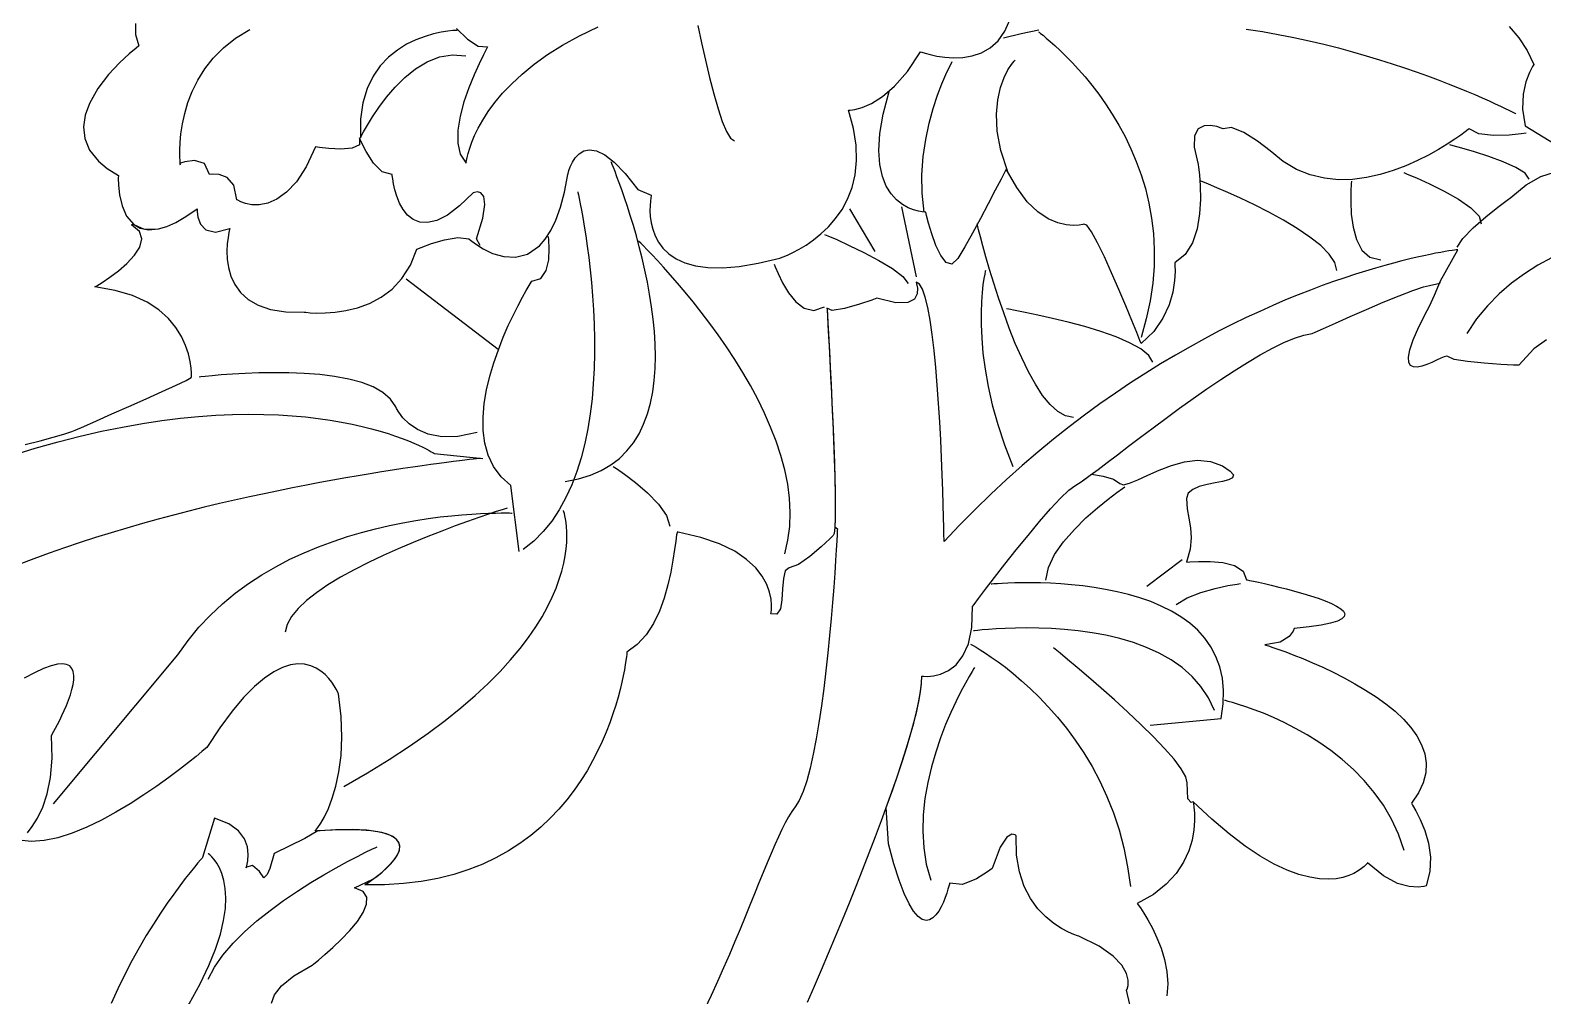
# Model space of a CAD drawing. Extents: x 61 to 149, y 52 to 245.
# Drawn here: x 104.18 to 126.54, y 166.83 to 181.11 of the extents above; entities that cross this region are included whole.
import ezdxf

# ---------------------------------------------------------------- set-up
doc = ezdxf.new("R2010")
doc.units = 0

msp = doc.modelspace()

# ---------------------------------------------------------------- linework, layer by layer
at = {"color": 250, "linetype": 'Continuous'}
for points in [[(104.105357, 174.982177), (104.325245, 175.037566), (104.518573, 175.088958), (104.67803, 175.134939), (104.7963, 175.1741), (104.842779, 175.194387), (104.9694, 175.249766), (105.156939, 175.332015), (105.386172, 175.432913), (105.637875, 175.544238), (105.892824, 175.657767), (106.131795, 175.76528), (106.335564, 175.858554), (106.484907, 175.929368), (106.5606, 175.9695), (106.561363, 175.986697), (106.56118, 176.035103), (106.556343, 176.109937), (106.543147, 176.206421), (106.517883, 176.319775), (106.476845, 176.44522), (106.416325, 176.577975), (106.332616, 176.713262), (106.222012, 176.846301), (106.080804, 176.972313), (105.905286, 177.086519), (105.691751, 177.184138), (105.436491, 177.260391), (105.1358, 177.3105), (105.165561, 177.328283), (105.24402, 177.37781), (105.354945, 177.453349), (105.482104, 177.549169), (105.609262, 177.659538), (105.720188, 177.778723), (105.798647, 177.900994), (105.828408, 178.020618), (105.793236, 178.131864), (105.6769, 178.229), (105.7047, 178.2379), (105.802837, 178.181352), (105.92593, 178.156515), (106.0768, 178.1709), (106.196344, 178.206667), (106.33085, 178.266162), (106.481181, 178.351702), (106.6482, 178.4656), (106.648124, 178.428925), (106.658689, 178.34183), (106.696088, 178.238713), (106.776511, 178.15397), (106.916151, 178.122), (107.1312, 178.1772), (107.126758, 178.160579), (107.116098, 178.113894), (107.103216, 178.041908), (107.09211, 177.949386), (107.086778, 177.841093), (107.091216, 177.721792), (107.109422, 177.596249), (107.145394, 177.469227), (107.203128, 177.345492), (107.286622, 177.229807), (107.399874, 177.126938), (107.54688, 177.041648), (107.731638, 176.978702), (107.958146, 176.942865), (108.2304, 176.9389), (108.252717, 176.93599), (108.315514, 176.930071), (108.41256, 176.925357), (108.537623, 176.926064), (108.684471, 176.936408), (108.846875, 176.960603), (109.018602, 177.002865), (109.193421, 177.06741), (109.365101, 177.158452), (109.52741, 177.280206), (109.674117, 177.436889), (109.798991, 177.632715), (109.8958, 177.8719), (109.956437, 177.896613), (110.1088, 177.952), (110.303019, 178.008489), (110.501081, 178.041378), (110.6619, 178.0246), (110.688292, 178.00211), (110.761719, 177.946547), (110.873555, 177.875773), (111.015175, 177.80765), (111.177955, 177.760039), (111.353269, 177.750803), (111.532492, 177.797803), (111.707, 177.9189), (111.793322, 178.01744), (111.874774, 178.143552), (111.950138, 178.299775), (112.018193, 178.488648), (112.07772, 178.71271), (112.1275, 178.9745), (112.130972, 178.989965), (112.142267, 179.030769), (112.162704, 179.088528), (112.193603, 179.154857), (112.236282, 179.221372), (112.292061, 179.279687), (112.362258, 179.321419), (112.448193, 179.338181), (112.551185, 179.321591), (112.672552, 179.263262), (112.813615, 179.15481), (112.975691, 178.987851), (113.1601, 178.754), (113.36, 178.6692), (113.357745, 178.658085), (113.352454, 178.626587), (113.346338, 178.577481), (113.341608, 178.513541), (113.340475, 178.437539), (113.34515, 178.35225), (113.357844, 178.260446), (113.380768, 178.164902), (113.416133, 178.068392), (113.46615, 177.973687), (113.53303, 177.883564), (113.618984, 177.800794), (113.726223, 177.728151), (113.856958, 177.668409), (114.0134, 177.624342), (114.19776, 177.598723), (114.412249, 177.594326), (114.659078, 177.613924), (114.940458, 177.660291), (115.2586, 177.7362), (115.272609, 177.741025), (115.312079, 177.755956), (115.373171, 177.781671), (115.452048, 177.818852), (115.544871, 177.868179), (115.647804, 177.930333), (115.757007, 178.005995), (115.868643, 178.095844), (115.978875, 178.200562), (116.083864, 178.32083), (116.179773, 178.457326), (116.262763, 178.610733), (116.328997, 178.781731), (116.374637, 178.971), (116.395845, 179.179221), (116.388784, 179.407074), (116.349615, 179.65524), (116.2745, 179.9244), (116.299124, 179.925392), (116.368442, 179.935527), (116.475624, 179.965538), (116.613838, 180.026163), (116.776253, 180.128135), (116.956039, 180.282192), (117.146365, 180.499069), (117.3404, 180.7895), (117.358016, 180.783248), (117.407609, 180.767529), (117.484292, 180.746894), (117.58318, 180.725899), (117.699389, 180.709096), (117.828032, 180.701039), (117.964224, 180.706281), (118.103081, 180.729376), (118.239716, 180.774877), (118.369244, 180.847337), (118.486781, 180.95131), (118.58744, 181.09135), (118.666336, 181.272009)], [(105.737075, 181.205963), (105.73725, 181.043455), (105.7822, 180.8743), (105.742834, 180.843527), (105.640037, 180.756919), (105.496763, 180.623038), (105.335963, 180.450448), (105.180591, 180.247714), (105.0536, 180.0234), (104.992604, 179.85334), (104.966768, 179.679728), (104.98466, 179.505756), (105.054848, 179.334616), (105.1859, 179.1695), (105.316262, 179.0608), (105.4824, 178.9575), (105.481305, 178.917844), (105.483953, 178.814513), (105.499243, 178.670963), (105.536075, 178.51065), (105.603347, 178.357031), (105.709959, 178.233563), (105.864811, 178.1637), (106.0768, 178.1709), (106.196344, 178.206667), (106.33085, 178.266162), (106.481181, 178.351702), (106.6482, 178.4656), (106.648124, 178.428925), (106.658689, 178.34183), (106.696088, 178.238713), (106.776511, 178.15397), (106.916151, 178.122), (107.1312, 178.1772), (107.126758, 178.160579), (107.116098, 178.113894), (107.103216, 178.041908), (107.09211, 177.949386), (107.086778, 177.841093), (107.091216, 177.721792), (107.109422, 177.596249), (107.145394, 177.469227), (107.203128, 177.345492), (107.286622, 177.229807), (107.399874, 177.126938), (107.54688, 177.041648), (107.731638, 176.978702), (107.958146, 176.942865), (108.2304, 176.9389), (108.252717, 176.93599), (108.315514, 176.930071), (108.41256, 176.925357), (108.537623, 176.926064), (108.684471, 176.936408), (108.846875, 176.960603), (109.018602, 177.002865), (109.193421, 177.06741), (109.365101, 177.158452), (109.52741, 177.280206), (109.674117, 177.436889), (109.798991, 177.632715), (109.8958, 177.8719), (109.956437, 177.896613), (110.1088, 177.952), (110.303019, 178.008489), (110.501081, 178.041378), (110.6619, 178.0246), (110.688292, 178.00211), (110.761719, 177.946547), (110.873555, 177.875773), (111.015175, 177.80765), (111.177955, 177.760039), (111.353269, 177.750803), (111.532492, 177.797803), (111.707, 177.9189), (111.793322, 178.01744), (111.874774, 178.143552), (111.950138, 178.299775), (112.018193, 178.488648), (112.07772, 178.71271), (112.1275, 178.9745), (112.130972, 178.989965), (112.142267, 179.030769), (112.162704, 179.088528), (112.193603, 179.154857), (112.236282, 179.221372), (112.292061, 179.279687), (112.362258, 179.321419), (112.448193, 179.338181), (112.551185, 179.321591), (112.672552, 179.263262), (112.813615, 179.15481), (112.975691, 178.987851), (113.1601, 178.754), (113.36, 178.6692), (113.357745, 178.658085), (113.352454, 178.626587), (113.346338, 178.577481), (113.341608, 178.513541), (113.340475, 178.437539), (113.34515, 178.35225), (113.357844, 178.260446), (113.380768, 178.164902), (113.416133, 178.068392), (113.46615, 177.973687), (113.53303, 177.883564), (113.618984, 177.800794), (113.726223, 177.728151), (113.856958, 177.668409), (114.0134, 177.624342), (114.19776, 177.598723), (114.412249, 177.594326), (114.659078, 177.613924), (114.940458, 177.660291), (115.2586, 177.7362), (115.272609, 177.741025), (115.312079, 177.755956), (115.373171, 177.781671), (115.452048, 177.818852), (115.544871, 177.868179), (115.647804, 177.930333), (115.757007, 178.005995), (115.868643, 178.095844), (115.978875, 178.200562), (116.083864, 178.32083), (116.179773, 178.457326), (116.262763, 178.610733), (116.328997, 178.781731), (116.374637, 178.971), (116.395845, 179.179221), (116.388784, 179.407074), (116.349615, 179.65524), (116.2745, 179.9244), (116.299124, 179.925392), (116.368442, 179.935527), (116.475624, 179.965538), (116.613838, 180.026163), (116.776253, 180.128135), (116.956039, 180.282192), (117.146365, 180.499069), (117.3404, 180.7895), (117.358016, 180.783248), (117.407609, 180.767529), (117.484292, 180.746894), (117.58318, 180.725899), (117.699389, 180.709096), (117.828032, 180.701039), (117.964224, 180.706281), (118.103081, 180.729376), (118.239716, 180.774877), (118.369244, 180.847337), (118.486781, 180.95131), (118.58744, 181.09135), (118.666336, 181.272009)], [(106.3984, 179.11), (106.396771, 179.125564), (106.393388, 179.170193), (106.390506, 179.240799), (106.390381, 179.334288), (106.395266, 179.447571), (106.407419, 179.577556), (106.429092, 179.721151), (106.462543, 179.875267), (106.510025, 180.036813), (106.573794, 180.202695), (106.656106, 180.369825), (106.759215, 180.535111), (106.885376, 180.695462), (107.036845, 180.847786), (107.215877, 180.988993), (107.424726, 181.115992)], [(110.4815, 181.131463), (110.641537, 180.975804), (110.80158, 180.871567), (110.9412, 180.8616), (110.924384, 180.830509), (110.879613, 180.743992), (110.815404, 180.61218), (110.740272, 180.445205), (110.662735, 180.253198), (110.591308, 180.046293), (110.534507, 179.834621), (110.50085, 179.628314), (110.498852, 179.437503), (110.53703, 179.272321), (110.6239, 179.1429), (110.625021, 179.152566), (110.629338, 179.180656), (110.63828, 179.225809), (110.653277, 179.286665), (110.675758, 179.361863), (110.707154, 179.450042), (110.748893, 179.549841), (110.802405, 179.659899), (110.86912, 179.778856), (110.950467, 179.905351), (111.047877, 180.038023), (111.162778, 180.175511), (111.296601, 180.316455), (111.450774, 180.459493), (111.626728, 180.603264), (111.825892, 180.746409), (112.049696, 180.887566), (112.299569, 181.025375), (112.576941, 181.158474)], [(114.05015, 181.176285), (114.103065, 180.921862), (114.160212, 180.662458), (114.220546, 180.407195), (114.283022, 180.1652), (114.346598, 179.945597), (114.410227, 179.75751), (114.472867, 179.610066), (114.533473, 179.512387), (114.591, 179.4736)], [(118.5652, 180.9953), (118.826921, 181.05796), (119.089188, 181.110756)], [(122.155748, 181.125159), (122.394311, 181.087276), (122.628682, 181.045306), (122.858522, 180.99966), (123.083494, 180.950751), (123.303258, 180.898993), (123.517477, 180.844796), (123.725813, 180.788575), (123.927925, 180.730741), (124.123477, 180.671707), (124.312131, 180.611885), (124.493546, 180.551689), (124.667386, 180.49153), (124.833312, 180.431821), (124.990985, 180.372974), (125.140067, 180.315403), (125.28022, 180.259519), (125.411106, 180.205735), (125.532385, 180.154464), (125.64372, 180.106118), (125.744772, 180.061109), (125.835202, 180.019851), (125.914673, 179.982755), (125.982847, 179.950235), (126.039384, 179.922703), (126.083946, 179.90057), (126.116195, 179.884251), (126.135792, 179.874156), (126.1424, 179.8707)], [(126.042772, 181.160781), (126.183969, 180.995147), (126.306004, 180.80956), (126.4063, 180.6029), (126.387134, 180.571675), (126.342137, 180.482804), (126.290062, 180.343487), (126.249663, 180.16093), (126.239691, 179.942333), (126.2789, 179.6949), (126.7245, 179.423)], [(110.4901, 181.1055), (110.473101, 181.104871), (110.42515, 181.101497), (110.350813, 181.09315), (110.254656, 181.0776), (110.141247, 181.052619), (110.015153, 181.015978), (109.88094, 180.965448), (109.743175, 180.8988), (109.606425, 180.813805), (109.475256, 180.708234), (109.354236, 180.579859), (109.247931, 180.42645), (109.160908, 180.245779), (109.097734, 180.035616), (109.062976, 179.793732), (109.0612, 179.5179), (109.072908, 179.541215), (109.107203, 179.605782), (109.162844, 179.70353), (109.238588, 179.82639), (109.333194, 179.966293), (109.445418, 180.115169), (109.574021, 180.264948), (109.717758, 180.407561), (109.875388, 180.534939), (110.04567, 180.639011), (110.22736, 180.711708), (110.419218, 180.744961), (110.62, 180.7307)], [(119.0848, 181.0835), (119.092599, 181.077719), (119.115154, 181.060482), (119.151199, 181.031946), (119.199469, 180.992266), (119.258698, 180.9416), (119.327622, 180.880106), (119.404974, 180.807938), (119.48949, 180.725255), (119.579904, 180.632214), (119.674952, 180.52897), (119.773367, 180.415682), (119.873885, 180.292505), (119.97524, 180.159596), (120.076167, 180.017113), (120.1754, 179.865212), (120.271675, 179.704051), (120.363726, 179.533785), (120.450287, 179.354571), (120.530094, 179.166567), (120.601881, 178.96993), (120.664384, 178.764815), (120.716335, 178.551381), (120.756471, 178.329783), (120.783526, 178.100178), (120.796235, 177.862725), (120.793332, 177.617578), (120.773553, 177.364895), (120.735631, 177.104834), (120.678302, 176.83755), (120.6003, 176.5632)], [(118.6302, 179.0108), (118.528011, 179.330357), (118.475181, 179.614593), (118.462618, 179.863904), (118.48123, 180.078686), (118.521925, 180.259338), (118.57561, 180.406254), (118.633192, 180.519831), (118.685579, 180.600467), (118.723679, 180.648558), (118.7384, 180.6645)], [(117.3962, 178.4154), (117.36335, 178.695464), (117.358993, 178.970856), (117.378242, 179.237825), (117.416211, 179.492619), (117.468013, 179.731486), (117.528763, 179.950675), (117.593572, 180.146435), (117.657556, 180.315015), (117.715827, 180.452663), (117.763499, 180.555627), (117.795685, 180.620156), (117.8075, 180.6425)], [(126.294, 179.5841), (126.220737, 179.57404), (126.040438, 179.556564), (125.812342, 179.550728), (125.595683, 179.575588), (125.4497, 179.6502), (125.435408, 179.638741), (125.393899, 179.606707), (125.327221, 179.557614), (125.237423, 179.49498), (125.126556, 179.422319), (124.996667, 179.343148), (124.849805, 179.260984), (124.688021, 179.179341), (124.513363, 179.101738), (124.327879, 179.031688), (124.13362, 178.97271), (123.932633, 178.928319), (123.726969, 178.90203), (123.518677, 178.897361), (123.309804, 178.917827), (123.102401, 178.966945), (122.898517, 179.048231), (122.7002, 179.1652), (122.64648, 179.211848), (122.50857, 179.325252), (122.32135, 179.4656), (122.119696, 179.593081), (121.938487, 179.667885), (121.8126, 179.6502), (121.786132, 179.660926), (121.718566, 179.682248), (121.627661, 179.697888), (121.531175, 179.691563), (121.446868, 179.646992), (121.392497, 179.547895), (121.385821, 179.377992), (121.4446, 179.121), (121.450538, 179.080531), (121.463245, 178.970376), (121.475059, 178.807411), (121.478321, 178.608513), (121.465368, 178.390558), (121.428541, 178.170422), (121.360178, 177.964983), (121.252618, 177.791117), (121.0982, 177.6657), (121.100779, 177.632625), (121.102598, 177.541669), (121.094778, 177.405234), (121.068437, 177.235725), (121.014699, 177.045544), (120.924683, 176.847094), (120.78951, 176.652778), (120.6003, 176.475), (120.583074, 176.518571), (120.535496, 176.637687), (120.463714, 176.814953), (120.373875, 177.032972), (120.272129, 177.27435), (120.164624, 177.521691), (120.057508, 177.7576), (119.956929, 177.964681), (119.869036, 178.125538), (119.799977, 178.222776), (119.7559, 178.239), (119.737219, 178.233862), (119.684378, 178.224359), (119.602184, 178.219355), (119.495439, 178.227714), (119.36895, 178.2583), (119.227521, 178.319978), (119.075956, 178.421613), (118.919062, 178.572069), (118.761641, 178.78021), (118.6085, 179.0549), (118.587569, 179.014331), (118.530358, 178.903995), (118.44524, 178.740946), (118.340588, 178.542238), (118.224774, 178.324924), (118.106173, 178.106061), (117.993158, 177.902701), (117.8941, 177.7319), (117.805245, 177.647315), (117.719188, 177.671255), (117.638718, 177.773745), (117.566625, 177.924813), (117.505698, 178.094485), (117.458725, 178.252789), (117.428496, 178.369752), (117.4178, 178.4154), (117.40417, 178.415929), (117.366486, 178.419634), (117.30956, 178.429689), (117.238202, 178.44927), (117.157222, 178.481552), (117.071432, 178.52971), (116.985642, 178.596921), (116.904662, 178.686358), (116.833304, 178.801198), (116.776378, 178.944615), (116.738694, 179.119785), (116.725064, 179.329883), (116.740298, 179.578085), (116.789206, 179.867565), (116.8766, 180.2015)], [(110.8285, 177.9228), (110.7785, 178.0246), (110.870134, 178.329225), (110.899715, 178.530002), (110.884724, 178.647702), (110.842638, 178.703092), (110.790936, 178.716943), (110.747097, 178.710022), (110.7286, 178.7031), (110.524708, 178.508554), (110.345067, 178.374833), (110.188165, 178.29491), (110.052493, 178.261758), (109.936541, 178.268352), (109.838798, 178.307665), (109.757756, 178.372671), (109.691903, 178.456343), (109.63973, 178.551655), (109.599726, 178.651581), (109.570382, 178.749095), (109.550187, 178.83717), (109.537632, 178.90878), (109.531206, 178.956899), (109.5294, 178.9745), (109.383245, 179.011406), (109.25147, 179.143577), (109.144474, 179.311575), (109.072651, 179.455962), (109.0464, 179.5173), (109.044574, 179.413012), (108.937256, 179.361496), (108.771638, 179.347675), (108.594911, 179.35647), (108.454268, 179.372805), (108.3969, 179.3816), (108.257141, 179.088152), (108.112874, 178.867651), (107.967855, 178.710615), (107.825837, 178.607562), (107.690575, 178.549012), (107.565822, 178.525483), (107.455333, 178.527493), (107.362862, 178.545562), (107.292164, 178.570206), (107.246992, 178.591946), (107.2311, 178.6013), (107.189531, 178.815985), (107.090406, 178.930522), (106.972094, 178.975038), (106.872969, 178.979655), (106.8314, 178.9745), (106.756741, 179.136814), (106.608675, 179.179663), (106.463722, 179.16208), (106.3984, 179.1431)], [(126.3391, 178.9068), (126.27972, 178.99176), (126.142459, 179.078558), (125.953763, 179.163137), (125.740075, 179.241437), (125.52784, 179.309403), (125.343503, 179.362973), (125.213508, 179.398092), (125.1643, 179.4107)], [(112.0868, 174.4355), (112.282852, 174.472253), (112.460403, 174.525675), (112.620193, 174.594769), (112.762962, 174.678541), (112.88945, 174.775994), (113.000396, 174.886132), (113.09654, 175.00796), (113.178622, 175.140481), (113.247382, 175.2827), (113.303558, 175.433621), (113.347892, 175.592247), (113.381122, 175.757584), (113.403989, 175.928634), (113.417231, 176.104403), (113.42159, 176.283895), (113.417804, 176.466112), (113.406614, 176.650061), (113.388758, 176.834744), (113.364978, 177.019166), (113.336012, 177.202331), (113.3026, 177.383243), (113.265482, 177.560906), (113.225397, 177.734325), (113.183086, 177.902503), (113.139289, 178.064445), (113.094744, 178.219154), (113.050191, 178.365635), (113.006371, 178.502892), (112.964023, 178.629929), (112.923887, 178.74575), (112.886702, 178.849359), (112.853209, 178.939761), (112.824146, 179.015959), (112.800254, 179.076958), (112.782273, 179.121762), (112.770942, 179.149375), (112.767, 179.1588)], [(123.4948, 177.5528), (123.465507, 177.671004), (123.383487, 177.794644), (123.257527, 177.921449), (123.096415, 178.049146), (122.90894, 178.175464), (122.703889, 178.298131), (122.49005, 178.414875), (122.276211, 178.523424), (122.07116, 178.621506), (121.883685, 178.70685), (121.722573, 178.777183), (121.596613, 178.830233), (121.514593, 178.86373), (121.4853, 178.8754)], [(123.7112, 178.8754), (123.707725, 178.835445), (123.701708, 178.728364), (123.699763, 178.573337), (123.708505, 178.389542), (123.734547, 178.196158), (123.784504, 178.012363), (123.864989, 177.857336), (123.982616, 177.750255), (124.144, 177.7103)], [(124.4841, 179.0013), (124.535787, 178.980452), (124.671525, 178.923075), (124.862332, 178.836916), (125.079225, 178.729725), (125.293221, 178.609249), (125.475338, 178.483238), (125.596591, 178.359438), (125.628, 178.2456)], [(125.2714, 177.8976), (125.355198, 178.028508), (125.509115, 178.185963), (125.695088, 178.347512), (125.875052, 178.490704), (126.010944, 178.593084), (126.0647, 178.6322), (126.292874, 178.822005), (126.509761, 178.942683), (126.711207, 179.00673)], [(112.2723, 178.7179), (112.274908, 178.706299), (112.282294, 178.672328), (112.293801, 178.617231), (112.308772, 178.542254), (112.326551, 178.448643), (112.346482, 178.337642), (112.367907, 178.210498), (112.39017, 178.068455), (112.412615, 177.912759), (112.434583, 177.744655), (112.45542, 177.565389), (112.474468, 177.376206), (112.49107, 177.178351), (112.50457, 176.973071), (112.514312, 176.761609), (112.519638, 176.545212), (112.519891, 176.325126), (112.514416, 176.102595), (112.502555, 175.878864), (112.483653, 175.65518), (112.457051, 175.432788), (112.422094, 175.212932), (112.378124, 174.996859), (112.324486, 174.785814), (112.260522, 174.581042), (112.185576, 174.383789), (112.098991, 174.195299), (112.000111, 174.016819), (111.888278, 173.849594), (111.762836, 173.694868), (111.623129, 173.553889), (111.4685, 173.4279)], [(116.2914, 178.466), (116.6624, 177.8362)], [(117.2807, 177.4584), (117.0643, 178.4975)], [(119.5994, 175.3801), (119.482847, 175.403077), (119.367863, 175.468668), (119.254989, 175.571857), (119.144767, 175.707633), (119.037737, 175.870982), (118.934439, 176.056891), (118.835415, 176.260346), (118.741205, 176.476334), (118.65235, 176.699843), (118.569391, 176.925857), (118.492869, 177.149366), (118.423324, 177.365354), (118.361297, 177.568809), (118.307329, 177.754718), (118.261961, 177.918067), (118.225733, 178.053843), (118.199186, 178.157032), (118.182862, 178.222623), (118.1773, 178.2456)], [(128.4209, 178.2404), (128.405621, 178.239325), (128.361419, 178.235476), (128.290746, 178.227917), (128.196054, 178.21571), (128.079797, 178.19792), (127.944426, 178.17361), (127.792393, 178.141843), (127.626151, 178.101683), (127.448153, 178.052193), (127.26085, 177.992437), (127.066695, 177.921479), (126.868141, 177.838381), (126.667639, 177.742207), (126.467642, 177.632021), (126.270603, 177.506886), (126.078974, 177.365866), (125.895206, 177.208023), (125.721753, 177.032423), (125.561067, 176.838127), (125.4156, 176.6242)], [(111.4067, 173.3964), (111.283, 174.3725), (111.138766, 174.505248), (111.028732, 174.656085), (110.949999, 174.822321), (110.899669, 175.001262), (110.874844, 175.190217), (110.872625, 175.386493), (110.890115, 175.587398), (110.924414, 175.790239), (110.972626, 175.992325), (111.03185, 176.190963), (111.099189, 176.38346), (111.171746, 176.567125), (111.24662, 176.739265), (111.320915, 176.897188), (111.391731, 177.038202), (111.456171, 177.159614), (111.511336, 177.258732), (111.554328, 177.332864), (111.582249, 177.379317), (111.5922, 177.3954), (111.728609, 177.433448), (111.80747, 177.552848), (111.843387, 177.714238), (111.850963, 177.878252), (111.8448, 178.005527), (111.8395, 178.0567)], [(115.333, 173.3649), (115.380836, 173.565362), (115.407766, 173.769496), (115.415143, 173.97657), (115.404322, 174.185847), (115.376655, 174.396594), (115.333495, 174.608074), (115.276197, 174.819555), (115.206113, 175.030301), (115.124598, 175.239577), (115.033004, 175.446648), (114.932684, 175.650781), (114.824994, 175.851239), (114.711284, 176.047289), (114.59291, 176.238196), (114.471225, 176.423225), (114.347582, 176.601641), (114.223334, 176.77271), (114.099834, 176.935697), (113.978438, 177.089867), (113.860496, 177.234485), (113.747364, 177.368817), (113.640395, 177.492129), (113.540941, 177.603684), (113.450357, 177.70275), (113.369995, 177.78859), (113.30121, 177.86047), (113.245355, 177.917656), (113.203782, 177.959413), (113.177846, 177.985006), (113.1689, 177.9937)], [(115.9204, 178.0882), (115.969733, 178.06741), (116.100583, 178.010452), (116.287226, 177.925446), (116.503938, 177.820512), (116.724995, 177.703771), (116.924673, 177.583342), (117.07725, 177.467345), (117.157, 177.3639)], [(126.591567, 176.527389), (126.407275, 176.393619), (126.1834, 176.1532), (126.108418, 176.156344), (125.920211, 176.166119), (125.673888, 176.183038), (125.424556, 176.207615), (125.227324, 176.240364), (125.1373, 176.2818), (125.119602, 176.289021), (125.082721, 176.279346), (125.030724, 176.257402), (124.967683, 176.227817), (124.897664, 176.19522), (124.824738, 176.164239), (124.752973, 176.139502), (124.686437, 176.125637), (124.629201, 176.127273), (124.585332, 176.149037), (124.5589, 176.195558), (124.553973, 176.271464), (124.574621, 176.381383), (124.624912, 176.529943), (124.708916, 176.721773), (124.8307, 176.9615), (124.862093, 177.026804), (124.937574, 177.190063), (125.0291, 177.4023), (125.2816, 177.8615), (125.276205, 177.860873), (125.26019, 177.858875), (125.233811, 177.855334), (125.197322, 177.850076), (125.15098, 177.842929), (125.095039, 177.833719), (125.029755, 177.822274), (124.955383, 177.80842), (124.872179, 177.791985), (124.780398, 177.772794), (124.680295, 177.750676), (124.572126, 177.725458), (124.456147, 177.696965), (124.332611, 177.665025), (124.201776, 177.629466), (124.063895, 177.590113), (123.919225, 177.546795), (123.768021, 177.499337), (123.610538, 177.447567), (123.447032, 177.391312), (123.277758, 177.330399), (123.102971, 177.264654), (122.922926, 177.193905), (122.73788, 177.117979), (122.548087, 177.036702), (122.353803, 176.949902), (122.155283, 176.857405), (121.952783, 176.759038), (121.746557, 176.654629), (121.536861, 176.544005), (121.323951, 176.426991), (121.108082, 176.303416), (120.889509, 176.173106), (120.668488, 176.035888), (120.445274, 175.891589), (120.220122, 175.740036), (119.993288, 175.581056), (119.765027, 175.414476), (119.535594, 175.240123), (119.305246, 175.057824), (119.074236, 174.867405), (118.842821, 174.668694), (118.611255, 174.461518), (118.379795, 174.245704), (118.148696, 174.021078), (117.918212, 173.787468), (117.6886, 173.5447), (117.688205, 173.56975), (117.68691, 173.641632), (117.684552, 173.755441), (117.680967, 173.906275), (117.675991, 174.089231), (117.669462, 174.299404), (117.661215, 174.531893), (117.651087, 174.781792), (117.638914, 175.0442), (117.624532, 175.314212), (117.607779, 175.586925), (117.58849, 175.857437), (117.566502, 176.120843), (117.541652, 176.372241), (117.513775, 176.606726), (117.482708, 176.819396), (117.448288, 177.005348), (117.41035, 177.159677), (117.368732, 177.277481), (117.32327, 177.353857), (117.2738, 177.3839), (117.282529, 177.35718), (117.295045, 177.291584), (117.290842, 177.208959), (117.249413, 177.131151), (117.15025, 177.080008), (116.972848, 177.077375), (116.6967, 177.1451), (116.619792, 177.117477), (116.436396, 177.056354), (116.217504, 176.994354), (116.034108, 176.964095), (115.9572, 176.9982), (115.95895, 176.968226), (115.963855, 176.882915), (115.971395, 176.749185), (115.981051, 176.573953), (115.992302, 176.364134), (116.00463, 176.126648), (116.017514, 175.868411), (116.030436, 175.596339), (116.042875, 175.31735), (116.054312, 175.038361), (116.064229, 174.766289), (116.072104, 174.508052), (116.077418, 174.270566), (116.079653, 174.060747), (116.078288, 173.885515), (116.072804, 173.751785), (116.062681, 173.666474), (116.0474, 173.6365), (115.997191, 173.58683), (115.870802, 173.468385), (115.704586, 173.327015), (115.534901, 173.20857), (115.3981, 173.1589), (115.340509, 173.11354), (115.312899, 172.998452), (115.301071, 172.845125), (115.290825, 172.685048), (115.267964, 172.549709), (115.218289, 172.470597), (115.1276, 172.4792), (115.130556, 172.494696), (115.135737, 172.538399), (115.137615, 172.606127), (115.130662, 172.693702), (115.109349, 172.796944), (115.068148, 172.911672), (115.001531, 173.033707), (114.90397, 173.15887), (114.769935, 173.28298), (114.593899, 173.401858), (114.370334, 173.511324), (114.09371, 173.607198), (113.7585, 173.6853), (113.746519, 173.690107), (113.734981, 173.643579), (113.721655, 173.553288), (113.704311, 173.42681), (113.68072, 173.271719), (113.648649, 173.095588), (113.60587, 172.905992), (113.550151, 172.710505), (113.479262, 172.516701), (113.390973, 172.332155), (113.283053, 172.16444), (113.153272, 172.02113), (112.9994, 171.9098), (112.998688, 171.901788), (112.996293, 171.878365), (112.991823, 171.84045), (112.984889, 171.788961), (112.9751, 171.724816), (112.962066, 171.648934), (112.945396, 171.562234), (112.924702, 171.465634), (112.899591, 171.360053), (112.869673, 171.246409), (112.83456, 171.125621), (112.793859, 170.998607), (112.747182, 170.866287), (112.694136, 170.729577), (112.634333, 170.589398), (112.567382, 170.446667), (112.492893, 170.302303), (112.410475, 170.157225), (112.319738, 170.012351), (112.220292, 169.8686), (112.111746, 169.72689), (111.99371, 169.588139), (111.865794, 169.453268), (111.727607, 169.323193), (111.57876, 169.198833), (111.418862, 169.081107), (111.247522, 168.970934), (111.06435, 168.869232), (110.868957, 168.77692), (110.660951, 168.694916), (110.439942, 168.624138), (110.205541, 168.565506), (109.957356, 168.519937), (109.694998, 168.488351), (109.418076, 168.471666), (109.1262, 168.4708), (109.136219, 168.477171), (109.163938, 168.495371), (109.205852, 168.524029), (109.258452, 168.561771), (109.318234, 168.607229), (109.38169, 168.659029), (109.445315, 168.7158), (109.505601, 168.776171), (109.559042, 168.838771), (109.602132, 168.902229), (109.631365, 168.965171), (109.643233, 169.026229), (109.634231, 169.084029), (109.600852, 169.1372), (109.539589, 169.184371), (109.446937, 169.224171), (109.319388, 169.255229), (109.153436, 169.276171), (108.945575, 169.285629), (108.692299, 169.282229), (108.3901, 169.2646), (108.40105, 169.277565), (108.430794, 169.316867), (108.47467, 169.38312), (108.528019, 169.476937), (108.586178, 169.59893), (108.644488, 169.749713), (108.698287, 169.929897), (108.742915, 170.140096), (108.773711, 170.380923), (108.786014, 170.652991), (108.775164, 170.956912), (108.7365, 171.2933), (108.732643, 171.302357), (108.720959, 171.327357), (108.70128, 171.365043), (108.673437, 171.412156), (108.637263, 171.465442), (108.59259, 171.521641), (108.539248, 171.577496), (108.47707, 171.629752), (108.405888, 171.675149), (108.325533, 171.710432), (108.235836, 171.732343), (108.136631, 171.737624), (108.027747, 171.723019), (107.909019, 171.68527), (107.780276, 171.621121), (107.64135, 171.527313), (107.492074, 171.40059), (107.33228, 171.237694), (107.161798, 171.035369), (106.980461, 170.790356), (106.7881, 170.4994), (106.769768, 170.483611), (106.716959, 170.439008), (106.63295, 170.369739), (106.521021, 170.27995), (106.384451, 170.173789), (106.226518, 170.055402), (106.0505, 169.928936), (105.859677, 169.798539), (105.657326, 169.668358), (105.446728, 169.542539), (105.23116, 169.425229), (105.013902, 169.320575), (104.798231, 169.232726), (104.587427, 169.165826), (104.384768, 169.124024), (104.193532, 169.111466), (104.017, 169.1323)], [(115.670393, 166.732451), (115.772431, 166.969794), (115.875506, 167.211548), (115.9791, 167.456725), (116.082694, 167.704336), (116.185769, 167.95339), (116.287807, 168.202899), (116.38829, 168.451873), (116.4867, 168.699322), (116.582518, 168.944258), (116.675225, 169.18569), (116.764303, 169.422629), (116.849234, 169.654087), (116.9295, 169.879072), (117.004582, 170.096596), (117.073961, 170.30567), (117.137119, 170.505303), (117.193538, 170.694507), (117.2427, 170.872292), (117.284086, 171.037668), (117.317177, 171.189647), (117.341455, 171.327238), (117.356402, 171.449452), (117.3615, 171.5553), (117.383667, 171.553024), (117.443629, 171.551778), (117.531576, 171.559936), (117.637698, 171.585873), (117.752188, 171.637962), (117.865234, 171.724579), (117.967027, 171.854097), (118.047759, 172.03489), (118.09762, 172.275333), (118.1068, 172.5838), (118.131094, 172.616165), (118.198965, 172.706006), (118.302902, 172.842441), (118.435389, 173.014585), (118.588914, 173.211558), (118.755963, 173.422475), (118.929022, 173.636455), (119.100578, 173.842615), (119.263117, 174.030072), (119.409126, 174.187944), (119.531092, 174.305347), (119.6215, 174.3714), (119.673452, 174.402613), (119.74929, 174.454771), (119.846967, 174.52575), (119.964439, 174.613424), (120.099659, 174.715669), (120.250582, 174.830361), (120.415162, 174.955373), (120.591354, 175.088582), (120.77711, 175.227862), (120.970387, 175.371089), (121.169137, 175.516137), (121.371316, 175.660883), (121.574878, 175.8032), (121.777776, 175.940965), (121.977965, 176.072052), (122.1734, 176.194337), (122.362035, 176.305694), (122.541823, 176.403999), (122.710719, 176.487127), (122.866678, 176.552953), (123.007654, 176.599352), (123.1316, 176.6242), (123.175527, 176.644086), (123.295478, 176.698061), (123.473709, 176.777603), (123.692477, 176.87419), (123.934038, 176.9793), (124.180647, 177.08441), (124.414562, 177.180997), (124.618038, 177.260539), (124.773332, 177.314514), (124.8627, 177.3344), (125.015, 177.3681), (125.0291, 177.4023), (125.2816, 177.8615), (125.276205, 177.860873), (125.26019, 177.858875), (125.233811, 177.855334), (125.197322, 177.850076), (125.15098, 177.842929), (125.095039, 177.833719), (125.029755, 177.822274), (124.955383, 177.80842), (124.872179, 177.791985), (124.780398, 177.772794), (124.680295, 177.750676), (124.572126, 177.725458), (124.456147, 177.696965), (124.332611, 177.665025), (124.201776, 177.629466), (124.063895, 177.590113), (123.919225, 177.546795), (123.768021, 177.499337), (123.610538, 177.447567), (123.447032, 177.391312), (123.277758, 177.330399), (123.102971, 177.264654), (122.922926, 177.193905), (122.73788, 177.117979), (122.548087, 177.036702), (122.353803, 176.949902), (122.155283, 176.857405), (121.952783, 176.759038), (121.746557, 176.654629), (121.536861, 176.544005), (121.323951, 176.426991), (121.108082, 176.303416), (120.889509, 176.173106), (120.668488, 176.035888), (120.445274, 175.891589), (120.220122, 175.740036), (119.993288, 175.581056), (119.765027, 175.414476), (119.535594, 175.240123), (119.305246, 175.057824), (119.074236, 174.867405), (118.842821, 174.668694), (118.611255, 174.461518), (118.379795, 174.245704), (118.148696, 174.021078), (117.918212, 173.787468), (117.6886, 173.5447), (117.688205, 173.56975), (117.68691, 173.641632), (117.684552, 173.755441), (117.680967, 173.906275), (117.675991, 174.089231), (117.669462, 174.299404), (117.661215, 174.531893), (117.651087, 174.781792), (117.638914, 175.0442), (117.624532, 175.314212), (117.607779, 175.586925), (117.58849, 175.857437), (117.566502, 176.120843), (117.541652, 176.372241), (117.513775, 176.606726), (117.482708, 176.819396), (117.448288, 177.005348), (117.41035, 177.159677), (117.368732, 177.277481), (117.32327, 177.353857), (117.2738, 177.3839), (117.282529, 177.35718), (117.295045, 177.291584), (117.290842, 177.208959), (117.249413, 177.131151), (117.15025, 177.080008), (116.972848, 177.077375), (116.6967, 177.1451), (116.619792, 177.117477), (116.436396, 177.056354), (116.217504, 176.994354), (116.034108, 176.964095), (115.9572, 176.9982), (115.958735, 176.971939), (115.963057, 176.896922), (115.969742, 176.778802), (115.978365, 176.623231), (115.988501, 176.43586), (115.999725, 176.222341), (116.011614, 175.988326), (116.023742, 175.739467), (116.035684, 175.481416), (116.047017, 175.219824), (116.057315, 174.960344), (116.066154, 174.708626), (116.073109, 174.470324), (116.077756, 174.251088), (116.07967, 174.056571), (116.078426, 173.892424), (116.0736, 173.7643), (116.1113, 173.7347)], [(115.1784, 177.6473), (115.192531, 177.608614), (115.233475, 177.509041), (115.299056, 177.373303), (115.3871, 177.226125), (115.495431, 177.092232), (115.621875, 176.996347), (115.764256, 176.963195), (115.9204, 177.0175)], [(118.3009, 177.5528), (118.297602, 177.539294), (118.289007, 177.499359), (118.277061, 177.433871), (118.263713, 177.343708), (118.250907, 177.229744), (118.240593, 177.092856), (118.234717, 176.93392), (118.235225, 176.753812), (118.244066, 176.553409), (118.263185, 176.333586), (118.294531, 176.09522), (118.34005, 175.839186), (118.401689, 175.566361), (118.481396, 175.277621), (118.581117, 174.973842), (118.7028, 174.6559)], [(111.0975, 176.3878), (109.7372, 177.4269)], [(120.7742, 176.1989), (120.713431, 176.298831), (120.59542, 176.394719), (120.430974, 176.485877), (120.2309, 176.571617), (120.006005, 176.651251), (119.767095, 176.724092), (119.524978, 176.789452), (119.290461, 176.846643), (119.074349, 176.894978), (118.88745, 176.933768), (118.740571, 176.962328), (118.644519, 176.979967), (118.6101, 176.986)], [(110.7883, 175.1597), (110.502699, 175.098019), (110.262127, 175.093098), (110.063533, 175.131719), (109.903865, 175.200662), (109.780072, 175.286712), (109.6891, 175.376648), (109.627899, 175.457254), (109.593416, 175.51531), (109.5826, 175.5376), (109.506143, 175.653875), (109.393392, 175.751749), (109.249278, 175.832648), (109.07873, 175.897997), (108.886679, 175.949222), (108.678056, 175.987748), (108.457789, 176.015001), (108.230811, 176.032405), (108.00205, 176.041387), (107.776437, 176.043372), (107.558903, 176.039785), (107.354378, 176.032052), (107.167791, 176.021597), (107.004074, 176.009847), (106.868156, 175.998227), (106.764967, 175.988162), (106.699438, 175.981078), (106.6765, 175.9784)], [(103.906226, 174.820753), (104.253501, 174.927138), (104.590553, 175.021669), (104.917405, 175.104859), (105.234084, 175.177222), (105.540615, 175.239271), (105.837024, 175.291519), (106.123337, 175.334481), (106.399579, 175.36867), (106.665776, 175.394599), (106.921953, 175.412781), (107.168137, 175.423731), (107.404352, 175.427962), (107.630625, 175.425988), (107.846981, 175.418321), (108.053445, 175.405475), (108.250044, 175.387965), (108.436803, 175.366302), (108.613747, 175.341002), (108.780902, 175.312577), (108.938295, 175.281542), (109.08595, 175.248408), (109.223893, 175.213691), (109.352149, 175.177903), (109.470745, 175.141559), (109.579706, 175.10517), (109.679058, 175.069252), (109.768826, 175.034318), (109.849036, 175.000881), (109.919714, 174.969454), (109.980884, 174.940551), (110.032574, 174.914686), (110.074807, 174.892373), (110.107611, 174.874124), (110.131011, 174.860453), (110.145032, 174.851874), (110.1497, 174.8489), (110.8712, 174.7755)], [(110.8351, 174.7755), (110.82839, 174.774813), (110.808526, 174.772726), (110.775905, 174.769203), (110.730924, 174.764206), (110.673982, 174.757699), (110.605475, 174.749646), (110.525802, 174.740008), (110.43536, 174.72875), (110.334547, 174.715833), (110.22376, 174.701222), (110.103398, 174.68488), (109.973856, 174.666769), (109.835534, 174.646852), (109.688829, 174.625094), (109.534138, 174.601456), (109.371859, 174.575902), (109.20239, 174.548395), (109.026128, 174.518898), (108.84347, 174.487374), (108.654816, 174.453787), (108.460561, 174.418099), (108.261104, 174.380273), (108.056842, 174.340273), (107.848173, 174.298062), (107.635495, 174.253602), (107.419205, 174.206857), (107.1997, 174.15779), (106.977379, 174.106365), (106.752639, 174.052543), (106.525877, 173.996289), (106.297492, 173.937564), (106.06788, 173.876334), (105.83744, 173.81256), (105.606568, 173.746205), (105.375664, 173.677233), (105.145123, 173.605607), (104.915345, 173.53129), (104.686725, 173.454245), (104.459663, 173.374435), (104.234556, 173.291823), (104.011801, 173.206373)], [(112.7979, 174.6559), (112.844137, 174.625238), (112.96338, 174.541697), (113.126426, 174.417946), (113.304074, 174.266652), (113.46712, 174.100485), (113.586363, 173.932111), (113.6326, 173.7742)], [(119.8671, 174.5407), (120.041378, 174.512148), (120.194056, 174.467685), (120.288, 174.404), (120.338922, 174.385857), (120.428558, 174.407994), (120.550769, 174.458989), (120.699421, 174.527419), (120.868375, 174.601863), (121.051495, 174.670897), (121.242645, 174.7231), (121.435686, 174.74705), (121.624484, 174.731324), (121.8029, 174.6645), (121.919115, 174.588264), (121.964916, 174.531539), (121.952807, 174.489989), (121.895292, 174.459277), (121.804876, 174.43507), (121.694063, 174.41303), (121.575357, 174.388823), (121.461264, 174.358111), (121.364287, 174.316561), (121.296931, 174.259836), (121.2717, 174.1836), (121.282631, 174.03174), (121.306678, 173.890452), (121.330725, 173.750275), (121.341656, 173.601748), (121.326353, 173.43541), (121.2717, 173.2418), (121.32074, 173.246299), (121.447211, 173.253252), (121.620142, 173.252844), (121.808558, 173.23526), (121.981489, 173.190685), (122.10796, 173.109303), (122.157, 172.9813), (122.169646, 172.978761), (122.205667, 172.971374), (122.262182, 172.959487), (122.336316, 172.943444), (122.425188, 172.923593), (122.525921, 172.900279), (122.635637, 172.873849), (122.751457, 172.844648), (122.870502, 172.813024), (122.989896, 172.779322), (123.106759, 172.743889), (123.218213, 172.707071), (123.32138, 172.669213), (123.413382, 172.630663), (123.49134, 172.591766), (123.552376, 172.552868), (123.593612, 172.514317), (123.61217, 172.476457), (123.60517, 172.439636), (123.569736, 172.404199), (123.502988, 172.370493), (123.402049, 172.338864), (123.26404, 172.309658), (123.086083, 172.283221), (122.8653, 172.2599), (122.850225, 172.222337), (122.789025, 172.1397), (122.657738, 172.057062), (122.4324, 172.0195), (122.446375, 172.015091), (122.486577, 172.002016), (122.55042, 171.980499), (122.635318, 171.950767), (122.738686, 171.913045), (122.857937, 171.867559), (122.990486, 171.814535), (123.133748, 171.754198), (123.285136, 171.686774), (123.442064, 171.612489), (123.601948, 171.531569), (123.762201, 171.444239), (123.920238, 171.350725), (124.073472, 171.251253), (124.219318, 171.146048), (124.355191, 171.035336), (124.478504, 170.919343), (124.586672, 170.798295), (124.677109, 170.672417), (124.747229, 170.541935), (124.794447, 170.407075), (124.816177, 170.268062), (124.809833, 170.125123), (124.772829, 169.978482), (124.70258, 169.828366), (124.5965, 169.675), (124.615482, 169.645489), (124.663516, 169.562906), (124.727229, 169.436177), (124.79325, 169.274225), (124.848209, 169.085977), (124.878734, 168.880356), (124.871455, 168.666289), (124.813, 168.4527), (124.783027, 168.444534), (124.697848, 168.434137), (124.564575, 168.442662), (124.390319, 168.491263), (124.18219, 168.601091), (123.9473, 168.7933), (123.942072, 168.786702), (123.926131, 168.768773), (123.899094, 168.742307), (123.860577, 168.710101), (123.810197, 168.674948), (123.74757, 168.639646), (123.672313, 168.606988), (123.584042, 168.57977), (123.482374, 168.560788), (123.366925, 168.552837), (123.237311, 168.558713), (123.09315, 168.58121), (122.934056, 168.623123), (122.759648, 168.687249), (122.569541, 168.776383), (122.363351, 168.893319), (122.140696, 169.040854), (121.901191, 169.221782), (121.644454, 169.438899), (121.3701, 169.695), (121.374129, 169.674997), (121.382663, 169.618466), (121.390375, 169.530627), (121.391937, 169.416696), (121.382021, 169.281894), (121.3553, 169.131437), (121.306445, 168.970546), (121.23013, 168.804437), (121.121025, 168.63833), (120.973804, 168.477442), (120.783138, 168.326993), (120.5437, 168.1922), (120.556193, 168.175386), (120.590126, 168.127151), (120.640184, 168.050809), (120.70105, 167.949673), (120.767407, 167.827056), (120.83394, 167.68627), (120.895331, 167.53063), (120.946265, 167.363448), (120.981424, 167.188038), (120.995493, 167.007711), (120.983154, 166.825782)], [(120.5634, 166.1483), (120.3864, 166.9098), (120.394696, 166.9278), (120.40852, 166.978672), (120.411275, 167.05772), (120.386363, 167.16025), (120.317186, 167.281568), (120.187148, 167.416978), (119.979652, 167.561787), (119.6781, 167.7113), (119.658779, 167.717133), (119.605506, 167.736255), (119.525319, 167.771102), (119.425252, 167.824107), (119.312342, 167.897708), (119.193625, 167.994338), (119.076137, 168.116432), (118.966915, 168.266426), (118.872994, 168.446755), (118.80141, 168.659853), (118.7592, 168.908157), (118.7534, 169.1941), (118.737348, 169.209491), (118.69108, 169.221038), (118.617428, 169.176798), (118.519224, 169.024833), (118.3993, 168.7132), (118.33137, 168.661845), (118.165688, 168.557887), (117.959411, 168.476486), (117.7697, 168.4928), (117.767064, 168.481736), (117.759234, 168.45118), (117.746329, 168.405084), (117.728466, 168.347401), (117.705764, 168.282083), (117.67834, 168.213083), (117.646312, 168.144353), (117.609799, 168.079846), (117.568918, 168.023515), (117.523788, 167.979313), (117.474525, 167.95119), (117.421249, 167.943102), (117.364077, 167.958999), (117.303127, 168.002834), (117.238517, 168.078561), (117.170366, 168.190131), (117.09879, 168.341498), (117.023909, 168.536613), (116.945839, 168.779429), (116.8647, 169.0739), (116.8342, 169.6128), (116.916647, 169.84267), (116.993823, 170.065003), (117.065186, 170.278761), (117.130191, 170.482904), (117.188294, 170.67639), (117.238951, 170.858181), (117.281618, 171.027236), (117.31575, 171.182515), (117.340804, 171.322979), (117.356235, 171.447587), (117.3615, 171.5553), (117.383667, 171.553024), (117.443629, 171.551778), (117.531576, 171.559936), (117.637698, 171.585873), (117.752188, 171.637962), (117.865234, 171.724579), (117.967027, 171.854097), (118.047759, 172.03489), (118.09762, 172.275333), (118.1068, 172.5838), (118.131094, 172.616165), (118.198965, 172.706006), (118.302902, 172.842441), (118.435389, 173.014585), (118.588914, 173.211558), (118.755963, 173.422475), (118.929022, 173.636455), (119.100578, 173.842615), (119.263117, 174.030072), (119.409126, 174.187944), (119.531092, 174.305347), (119.6215, 174.3714), (119.715613, 174.431112), (119.8671, 174.5407)], [(119.1906, 172.9735), (119.230332, 173.162069), (119.32319, 173.353993), (119.455676, 173.543806), (119.614291, 173.726042), (119.785537, 173.895238), (119.955917, 174.045926), (120.111931, 174.172641), (120.240082, 174.269919), (120.326871, 174.332294), (120.3588, 174.3543)], [(104.5226, 169.6687), (106.3622, 171.8731), (106.511339, 172.082602), (106.671767, 172.277705), (106.842387, 172.45892), (107.022102, 172.626759), (107.209815, 172.78173), (107.404429, 172.924345), (107.604847, 173.055115), (107.809972, 173.174549), (108.018707, 173.283158), (108.229956, 173.381454), (108.44262, 173.469945), (108.655604, 173.549144), (108.867811, 173.619559), (109.078142, 173.681703), (109.285502, 173.736085), (109.488794, 173.783216), (109.686919, 173.823606), (109.878783, 173.857767), (110.063287, 173.886207), (110.239334, 173.909439), (110.405828, 173.927972), (110.561672, 173.942318), (110.705768, 173.952985), (110.83702, 173.960486), (110.954331, 173.96533), (111.056604, 173.968029), (111.142741, 173.969092), (111.211646, 173.96903), (111.262223, 173.968354), (111.293373, 173.967573), (111.304, 173.9672)], [(111.2319, 174.0407), (111.212597, 174.034658), (111.157073, 174.016961), (111.068906, 173.988249), (110.951672, 173.949166), (110.80895, 173.900352), (110.644316, 173.84245), (110.461349, 173.776101), (110.263625, 173.701947), (110.054722, 173.62063), (109.838217, 173.532792), (109.617688, 173.439075), (109.396711, 173.34012), (109.178866, 173.236569), (108.967728, 173.129064), (108.766876, 173.018247), (108.579886, 172.90476), (108.410337, 172.789244), (108.261805, 172.672342), (108.137868, 172.554694), (108.042103, 172.436943), (107.978088, 172.319731), (107.9494, 172.2037)], [(108.8151, 169.9259), (109.163042, 170.125337), (109.486051, 170.322695), (109.785031, 170.517717), (110.060886, 170.710144), (110.314518, 170.899719), (110.54683, 171.086184), (110.758728, 171.269282), (110.951112, 171.448755), (111.124888, 171.624345), (111.280958, 171.795796), (111.420226, 171.962848), (111.543595, 172.125245), (111.651968, 172.282729), (111.746249, 172.435042), (111.82734, 172.581927), (111.896147, 172.723126), (111.953571, 172.858381), (112.000516, 172.987435), (112.037885, 173.11003), (112.066583, 173.225908), (112.087511, 173.334813), (112.101574, 173.436485), (112.109675, 173.530668), (112.112717, 173.617104), (112.111603, 173.695535), (112.107238, 173.765704), (112.100523, 173.827353), (112.092363, 173.880225), (112.083662, 173.924061), (112.075321, 173.958604), (112.068245, 173.983597), (112.063337, 173.998781), (112.0615, 174.0039)], [(116.1113, 173.7347), (116.110246, 173.713451), (116.107037, 173.652131), (116.101607, 173.554383), (116.093887, 173.42385), (116.083809, 173.264176), (116.071307, 173.079002), (116.056312, 172.871971), (116.038757, 172.646726), (116.018573, 172.406911), (115.995693, 172.156167), (115.97005, 171.898137), (115.941575, 171.636465), (115.910201, 171.374793), (115.875861, 171.116764), (115.838485, 170.86602), (115.798008, 170.626204), (115.75436, 170.40096), (115.707475, 170.193929), (115.657284, 170.008755), (115.603719, 169.84908), (115.546714, 169.718548), (115.4862, 169.6208), (115.438651, 169.554221), (115.390369, 169.47636), (115.341135, 169.387637), (115.29073, 169.288474), (115.238935, 169.179294), (115.185531, 169.060517), (115.1303, 168.932566), (115.073023, 168.795861), (115.01348, 168.650826), (114.951453, 168.49788), (114.886724, 168.337447), (114.819072, 168.169947), (114.74828, 167.995803), (114.674129, 167.815436), (114.596399, 167.629267), (114.514872, 167.437719), (114.429329, 167.241212), (114.339551, 167.04017), (114.24532, 166.835012), (114.146415, 166.626162)], [(121.2064, 173.2778), (120.6868, 172.8809)], [(120.7338, 170.8289), (121.7866, 170.9317), (121.814897, 171.144173), (121.819666, 171.341288), (121.802391, 171.523608), (121.764555, 171.6917), (121.707643, 171.846128), (121.633139, 171.987457), (121.542527, 172.116251), (121.437291, 172.233077), (121.318914, 172.338497), (121.188882, 172.433078), (121.048679, 172.517384), (120.899787, 172.59198), (120.743692, 172.657431), (120.581877, 172.714302), (120.415827, 172.763158), (120.247025, 172.804563), (120.076956, 172.839082), (119.907103, 172.86728), (119.738952, 172.889723), (119.573985, 172.906974), (119.413687, 172.9196), (119.259542, 172.928164), (119.113034, 172.933231), (118.975647, 172.935367), (118.848865, 172.935136), (118.734173, 172.933104), (118.633054, 172.929834), (118.546992, 172.925892), (118.477471, 172.921843), (118.425977, 172.918251), (118.393992, 172.915682), (118.383, 172.9147)], [(121.1198, 172.6163), (121.280571, 172.715722), (121.482237, 172.794307), (121.693525, 172.853287), (121.883163, 172.893893), (122.019879, 172.917353), (122.0724, 172.9249)], [(121.6856, 171.0492), (121.596375, 171.235582), (121.485246, 171.402487), (121.3545, 171.550942), (121.206421, 171.681974), (121.043293, 171.796607), (120.867402, 171.89587), (120.681031, 171.980789), (120.486467, 172.052389), (120.285993, 172.111697), (120.081894, 172.159741), (119.876456, 172.197545), (119.671962, 172.226138), (119.470699, 172.246544), (119.274949, 172.25979), (119.086999, 172.266904), (118.909133, 172.268911), (118.743636, 172.266838), (118.592792, 172.261711), (118.458887, 172.254557), (118.344204, 172.246401), (118.251029, 172.238272), (118.181647, 172.231194), (118.138343, 172.226195), (118.1234, 172.2243)], [(118.0783, 172.0308), (118.088134, 172.025567), (118.116626, 172.009783), (118.162264, 171.983323), (118.223535, 171.946057), (118.298926, 171.897861), (118.386925, 171.838606), (118.486018, 171.768167), (118.594693, 171.686416), (118.711436, 171.593226), (118.834735, 171.48847), (118.963078, 171.372023), (119.09495, 171.243755), (119.22884, 171.103542), (119.363235, 170.951256), (119.496621, 170.78677), (119.627486, 170.609957), (119.754317, 170.42069), (119.875601, 170.218843), (119.989826, 170.004288), (120.095478, 169.776899), (120.191044, 169.536549), (120.275013, 169.283111), (120.34587, 169.016458), (120.402103, 168.736463), (120.4422, 168.443)], [(121.3683, 169.6978), (121.339474, 169.688537), (121.291426, 169.741296), (121.2818, 169.9769), (121.261662, 170.066327), (121.194474, 170.184297), (121.087414, 170.325666), (120.947663, 170.485289), (120.7824, 170.658022), (120.598803, 170.838721), (120.404052, 171.02224), (120.205326, 171.203436), (120.009805, 171.377163), (119.824667, 171.538278), (119.657091, 171.681635), (119.514258, 171.80209), (119.403345, 171.894499), (119.331533, 171.953717), (119.306, 171.9746)], [(104.136248, 169.240675), (104.209598, 169.332726), (104.287625, 169.457588), (104.363054, 169.61817), (104.42861, 169.817384), (104.477019, 170.058137), (104.501007, 170.343339), (104.4933, 170.6759), (104.497722, 170.683505), (104.510144, 170.705279), (104.529297, 170.73966), (104.553914, 170.785086), (104.582728, 170.839993), (104.614471, 170.90282), (104.647875, 170.972005), (104.681674, 171.045984), (104.714598, 171.123197), (104.745382, 171.20208), (104.772757, 171.281071), (104.795456, 171.358608), (104.81221, 171.433129), (104.821754, 171.503072), (104.822818, 171.566873), (104.814136, 171.622971), (104.79444, 171.669803), (104.762462, 171.705808), (104.716935, 171.729422), (104.656592, 171.739084), (104.580164, 171.733231), (104.486384, 171.710301), (104.373985, 171.668732), (104.241699, 171.606961), (104.088258, 171.523426)], [(118.1401, 171.6846), (118.130126, 171.668923), (118.102081, 171.623295), (118.058776, 171.549821), (118.003027, 171.450606), (117.937645, 171.327754), (117.865444, 171.18337), (117.789238, 171.019559), (117.71184, 170.838426), (117.636063, 170.642075), (117.564719, 170.432611), (117.500624, 170.212139), (117.446589, 169.982763), (117.405428, 169.746588), (117.379955, 169.50572), (117.372982, 169.262262), (117.387323, 169.01832), (117.425791, 168.775997), (117.4912, 168.5374)], [(124.4901, 168.978), (124.406526, 169.21691), (124.303123, 169.439395), (124.182345, 169.645945), (124.046644, 169.837049), (123.898472, 170.013196), (123.74028, 170.174876), (123.574522, 170.322578), (123.40365, 170.456791), (123.230116, 170.578006), (123.056372, 170.686711), (122.88487, 170.783395), (122.718064, 170.868549), (122.558404, 170.942662), (122.408344, 171.006222), (122.270336, 171.05972), (122.146832, 171.103645), (122.040284, 171.138486), (121.953144, 171.164732), (121.887866, 171.182874), (121.8469, 171.1934), (121.8327, 171.1968)], [(107.6317, 168.5729), (107.569185, 168.664415), (107.463848, 168.756685), (107.376, 168.7332), (107.368853, 168.719684), (107.378717, 168.752674), (107.393444, 168.822274), (107.400891, 168.91859), (107.388909, 169.031728), (107.345356, 169.151793), (107.258083, 169.268889), (107.114947, 169.373123), (106.9038, 169.4546), (106.7267, 168.8735), (106.718515, 168.864279), (106.694835, 168.837053), (106.656976, 168.792475), (106.606252, 168.7312), (106.543977, 168.653882), (106.471465, 168.561174), (106.390032, 168.45373), (106.300992, 168.332206), (106.205658, 168.197254), (106.105346, 168.049529), (106.001371, 167.889684), (105.895045, 167.718375), (105.787685, 167.536254), (105.680604, 167.343976), (105.575118, 167.142195), (105.472539, 166.931565), (105.374184, 166.71274)], [(107.747273, 166.721884), (107.790337, 166.841563), (107.893804, 166.975943), (108.073887, 167.122848), (108.3468, 167.2801), (108.371556, 167.299714), (108.438408, 167.354318), (108.53623, 167.437558), (108.653896, 167.543078), (108.780282, 167.664523), (108.904262, 167.795538), (109.014711, 167.929767), (109.100504, 168.060856), (109.150514, 168.182448), (109.153617, 168.28819), (109.098688, 168.371726), (108.9746, 168.4267), (109.2445, 168.5517), (109.307122, 168.598691), (109.374669, 168.653229), (109.442841, 168.713634), (109.507336, 168.778222), (109.563852, 168.845312), (109.608088, 168.913222), (109.635742, 168.980271), (109.642513, 169.044775), (109.624099, 169.105054), (109.576198, 169.159425), (109.49451, 169.206206), (109.374733, 169.243716), (109.212565, 169.270272), (109.003704, 169.284193), (108.74385, 169.283796), (108.4287, 169.2674), (108.2386, 169.1544), (107.7839, 168.9339), (107.719, 168.7134), (107.683225, 168.623538), (107.6317, 168.5729)], [(106.3262, 166.3885), (106.527063, 166.709722), (106.690948, 167.004691), (106.820947, 167.274367), (106.92015, 167.519705), (106.991651, 167.741664), (107.038541, 167.9412), (107.063911, 168.119272), (107.070855, 168.276836), (107.062462, 168.41485), (107.041827, 168.534272), (107.01204, 168.636058), (106.976193, 168.721167), (106.937378, 168.790555), (106.898687, 168.84518), (106.863212, 168.886), (106.834044, 168.913972), (106.814276, 168.930052), (106.807, 168.9352)], [(106.807, 167.0741), (106.903345, 167.254413), (107.0282, 167.431675), (107.177132, 167.604869), (107.345707, 167.772978), (107.529491, 167.934986), (107.724051, 168.089876), (107.924953, 168.236631), (108.127764, 168.374235), (108.32805, 168.501671), (108.521377, 168.617921), (108.703312, 168.721971), (108.869421, 168.812802), (109.015271, 168.889398), (109.136427, 168.950743), (109.228456, 168.995819), (109.286925, 169.02361), (109.3074, 169.0331)]]:
    msp.add_lwpolyline(points, dxfattribs=at)

doc.saveas('drawing.dxf')
